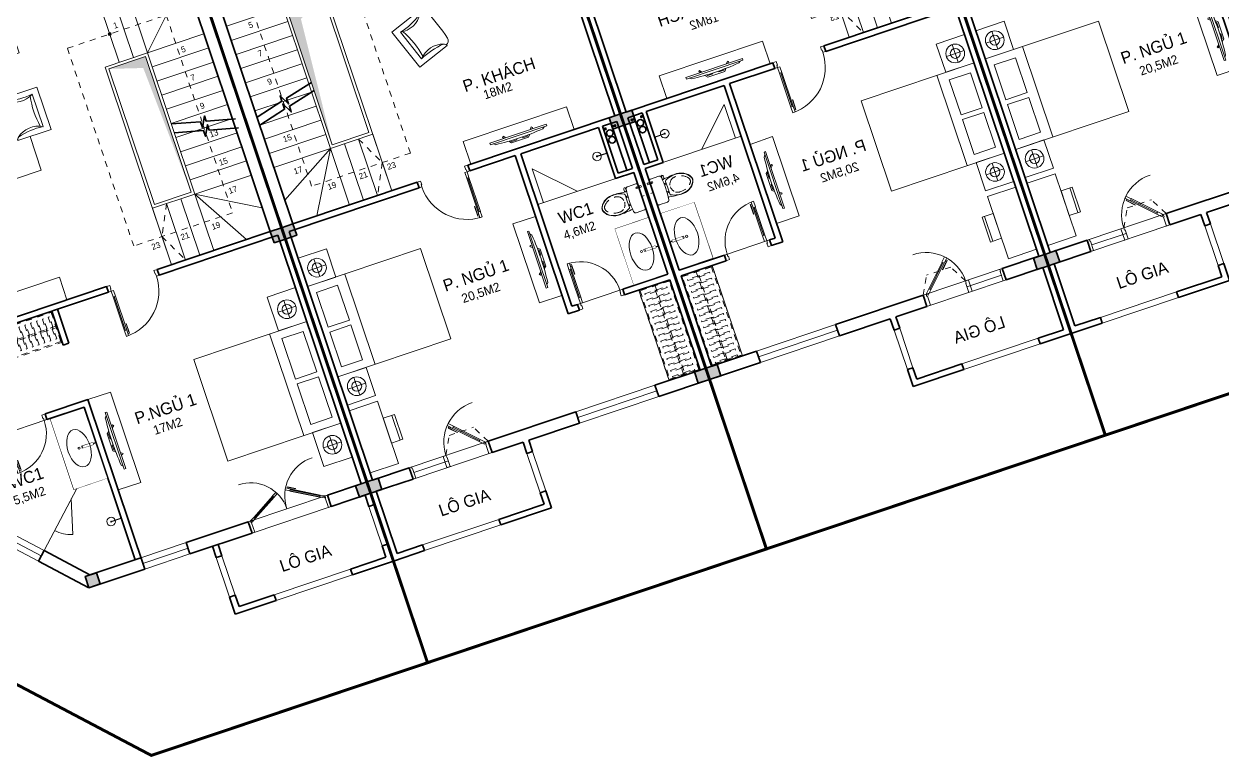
# Model space of a CAD drawing. Header units: metres. Extents: x 568336 to 569219, y 2065964 to 2066430.
# Drawn here: x 568539.63 to 568559.74, y 2066015.33 to 2066027.63 of the extents above; entities that cross this region are included whole.
import ezdxf

# ---------------------------------------------------------------- set-up
doc = ezdxf.new("R2010")
doc.units = ezdxf.units.M
for name, pattern in [('$AUDIT_BAD_LTYPE2', [0]), ('CENTER', [2, 1.25, -0.25, 0.25, -0.25]), ('HIDDEN', [0.375, 0.25, -0.125]), ('HIDDEN2', [0.1875, 0.125, -0.0625]), ('X-5M-G-MB PHONGNGU$0$HIDDEN2', [0.1875, 0.125, -0.0625]), ('xref-thap C (mb tang 32-2)$0$HIDDEN', [0.375, 0.25, -0.125])]:
    doc.linetypes.add(name, pattern=pattern)
doc.layers.get('0').update_dxf_attribs({"linetype": 'CONTINUOUS'})
doc.layers.get('DEFPOINTS').update_dxf_attribs({"linetype": 'CONTINUOUS'})
for name, color, linetype, lineweight in [('-CENTER', 143, 'CENTER', 13), ('-CONCRETE', 1, 'CONTINUOUS', 35), ('-DOOR', 137, 'CONTINUOUS', 9), ('-FURNITURE', 46, 'CONTINUOUS', 9), ('-HATCH', 8, 'CONTINUOUS', 5), ('-KH', 143, 'CONTINUOUS', 13), ('-LINE1', 7, 'CONTINUOUS', 18), ('-LINE2', 252, 'CONTINUOUS', 9), ('-STEEL1', 1, 'CONTINUOUS', 35), ('-TEXT', 7, 'CONTINUOUS', 15), ('-WALL', 4, 'CONTINUOUS', 35), ('TEXT25', 2, 'CONTINUOUS', 13)]:
    doc.layers.add(name, color=color, linetype=linetype, lineweight=lineweight)
for name, color, linetype in [('-RANH GIOI LO DAT', 12, 'CONTINUOUS'), ('APOLIC', 7, 'CONTINUOUS'), ('ChiaLo', 128, 'CENTER')]:
    doc.layers.add(name, color=color, linetype=linetype)
doc.styles.add('SVN_AVO_thuong', font='')
doc.styles.add('T1', font='', dxfattribs={"height": 200})
doc.styles.add('vnavanth', font='', dxfattribs={"width": 0.8})
doc.styles.get('SVN_AVO_thuong').set_extended_font_data('SVN-Avo')
doc.styles.get('T1').set_extended_font_data('VNgeometric Light')
doc.styles.get('vnavanth').set_extended_font_data('.VnAvantH')

# ---------------------------------------------------------------- blocks, each defined once
blk = doc.blocks.new('*U145')
at = {"linetype": 'X-5M-G-MB PHONGNGU$0$HIDDEN2'}
for points in [[(0, 600), (0, 0), (1746, 0), (1746, 600)], [(1726, 580), (1726, 20), (20, 20), (20, 580)], [(1726, 287), (1726, 313), (20, 313), (20, 287)], [(114, 319), (109, 319), (109, 280), (114, 280)], [(228, 319), (223, 319), (223, 280), (228, 280)], [(342, 319), (337, 319), (337, 280), (342, 280)], [(456, 319), (451, 319), (451, 280), (456, 280)], [(570, 319), (565, 319), (565, 280), (570, 280)], [(684, 319), (679, 319), (679, 280), (684, 280)], [(798, 319), (793, 319), (793, 280), (798, 280)], [(912, 319), (907, 319), (907, 280), (912, 280)], [(1026, 319), (1021, 319), (1021, 280), (1026, 280)], [(1140, 319), (1135, 319), (1135, 280), (1140, 280)], [(1254, 319), (1249, 319), (1249, 280), (1254, 280)], [(1368, 319), (1363, 319), (1363, 280), (1368, 280)], [(1482, 319), (1477, 319), (1477, 280), (1482, 280)], [(1596, 319), (1591, 319), (1591, 280), (1596, 280)], [(1710, 319), (1705, 319), (1705, 280), (1710, 280)]]:
    blk.add_lwpolyline(points, close=True, dxfattribs=at)
for points in [[(122, 313), (122, 515), (100, 515), (100, 313)], [(236, 313), (236, 515), (214, 515), (214, 313)], [(350, 313), (350, 515), (328, 515), (328, 313)], [(464, 313), (464, 515), (442, 515), (442, 313)], [(578, 313), (578, 515), (556, 515), (556, 313)], [(692, 313), (692, 515), (670, 515), (670, 313)], [(806, 313), (806, 515), (784, 515), (784, 313)], [(920, 313), (920, 515), (898, 515), (898, 313)], [(1034, 313), (1034, 515), (1012, 515), (1012, 313)], [(1148, 313), (1148, 515), (1126, 515), (1126, 313)], [(1262, 313), (1262, 515), (1240, 515), (1240, 313)], [(1376, 313), (1376, 515), (1354, 515), (1354, 313)], [(1490, 313), (1490, 515), (1468, 515), (1468, 313)], [(1604, 313), (1604, 515), (1582, 515), (1582, 313)], [(1718, 313), (1718, 515), (1696, 515), (1696, 313)], [(100, 287), (100, 92), (122, 92), (122, 287)], [(214, 287), (214, 92), (236, 92), (236, 287)], [(328, 287), (328, 92), (350, 92), (350, 287)], [(442, 287), (442, 92), (464, 92), (464, 287)], [(556, 287), (556, 92), (578, 92), (578, 287)], [(670, 287), (670, 92), (692, 92), (692, 287)], [(784, 287), (784, 92), (806, 92), (806, 287)], [(898, 287), (898, 92), (920, 92), (920, 287)], [(1012, 287), (1012, 92), (1034, 92), (1034, 287)], [(1126, 287), (1126, 92), (1148, 92), (1148, 287)], [(1240, 287), (1240, 92), (1262, 92), (1262, 287)], [(1354, 287), (1354, 92), (1376, 92), (1376, 287)], [(1468, 287), (1468, 92), (1490, 92), (1490, 287)], [(1582, 287), (1582, 92), (1604, 92), (1604, 287)], [(1696, 287), (1696, 92), (1718, 92), (1718, 287)]]:
    blk.add_lwpolyline(points, dxfattribs=at)
blk = doc.blocks.new('Sink_Cicle')
blk.add_lwpolyline([(17, -50), (-17, -50), (-18, -252), (17, -252)], close=True)
blk.add_circle((0, -300), 17.5)
at = {"layer": 'DEFPOINTS'}
blk.add_line((0, -100), (0, 0), dxfattribs=at)
blk.add_wipeout([(17, -50), (-17, -50), (-18, -252), (17, -252)])
at = {"layer": '-FURNITURE', "linetype": 'Continuous'}
blk.add_ellipse((0, -300), major_axis=(-325, 0), ratio=0.584615, dxfattribs=at)
blk.add_line((-18, -237), (17, -237))
blk = doc.blocks.new('*U146')
at = {"ltscale": 300}
blk.add_lwpolyline([(0, 0), (999, 0), (999, -600), (0, -600)], close=True, dxfattribs=at)
blk.add_wipeout([(0, 0), (999, 0), (999, -600), (0, -600)], dxfattribs=at)
blk.add_blockref('Sink_Cicle', (500, 0), dxfattribs=at)
blk = doc.blocks.new('XR.MB.LM123$0$tvi 1')
blk.add_lwpolyline([(29, 0), (29, -1000), (0, -1000), (0, 0)], close=True)
for points in [[(29, -50), (52, -81)], [(-24, -236), (-39, -252)], [(0, -285), (-39, -252)], [(0, -256), (-24, -236)], [(70, -315), (111, -350), (111, -650), (70, -685)], [(89, -446), (89, -360), (71, -345)], [(89, -554), (89, -640), (71, -655)], [(89, -446), (73, -446)], [(89, -554), (73, -554)], [(0, -715), (-39, -748)], [(-24, -764), (-39, -748)], [(0, -744), (-24, -764)], [(29, -950), (52, -919)]]:
    blk.add_lwpolyline(points)
blk.add_arc((-4025, -500), 4099, 354.1311, 5.8689)
blk = doc.blocks.new('A$C18091ED7')
for p, q in [((0, -42), (0, 0)), ((146, -27), (179, -27)), ((146, -27), (146, -30)), ((146, -30), (166, -30)), ((153, -37), (146, -30)), ((152, 0), (152, -27)), ((152, 0), (179, 0)), ((153, -37), (166, -37)), ((153, -40), (153, -37)), ((153, -40), (178, -40)), ((153, -40), (178, -40)), ((153, -40), (153, -42)), ((185, -30), (166, -30)), ((178, -37), (166, -37)), ((185, -30), (178, -37)), ((178, -37), (178, -40)), ((178, -40), (178, -42)), ((179, 0), (179, -27)), ((179, -27), (185, -27)), ((185, -27), (185, -30)), ((-83, -267), (-83, -300)), ((-83, -278), (-83, -288)), ((-61, -290), (-83, -290)), ((-63, -265), (-81, -265)), ((-61, -267), (-61, -300)), ((61, -267), (61, -300)), ((61, -290), (83, -290)), ((63, -265), (81, -265)), ((83, -267), (83, -300)), ((83, -278), (83, -288)), ((165, -262), (165, -290)), ((168, -260), (228, -260)), ((168, -292), (207, -292)), ((231, -274), (231, -262))]:
    blk.add_line(p, q)
for points in [[(230, -219, -0.137407), (225, -235), (222, -241, -0.236081), (198, -255, -0.051961), (-198, -255, -0.236081), (-222, -241), (-225, -235, -0.137407), (-230, -219), (-230, -72, -0.198912), (-226, -63), (-209, -46, -0.198912), (-200, -42), (0, -42), (200, -42, -0.198912), (209, -46), (226, -63, -0.198912), (230, -72)], [(144, -619, -0.212405), (26, -734, -0.027685), (-1, -739, -0.022279), (-26, -734, -0.212405), (-144, -619, -0.142796), (-167, -428, -0.093005), (-128, -309, -0.256439), (-111, -300), (0, -300), (111, -300, -0.256439), (128, -309, -0.093005), (167, -428, -0.142796)]]:
    blk.add_lwpolyline(points, format="xyb", close=True)
at = {"linetype": 'xref-thap C (mb tang 32-2)$0$HIDDEN', "ltscale": 100}
blk.add_lwpolyline([(61, -669, -0.199031), (0, -699, -0.199031), (-61, -669, -0.218924), (-132, -478, -0.153791), (-112, -404, -0.236701), (0, -348, -0.236701), (112, -404, -0.153791), (132, -478, -0.218924)], format="xyb", close=True, dxfattribs=at)
blk.add_circle((166, -78), 13.9)
for centre, radius, start, end in [((-81, -267), 1.98, 90, 180), ((-63, -267), 1.98, 0, 90), ((63, -267), 1.98, 90, 180), ((81, -267), 1.98, 0, 90), ((168, -262), 2.47, 90, 180), ((168, -290), 2.47, 180, 270), ((207, -277), 15.5, 270, 306.4659), ((168, -225), 80.1, 306.4659, 320.3123), ((228, -274), 2.47, 320.3123, 0)]:
    blk.add_arc(centre, radius, start, end)
for points in [[(-156, -259), (-157, -267), (-164, -328), (-169, -385), (-184, -528), (-136, -679), (-50, -735), (-20, -741), (0, -744)], [(156, -259), (157, -267), (164, -328), (169, -385), (184, -528), (136, -679), (50, -735), (20, -741), (0, -744)]]:
    blk.add_open_spline(points, degree=3, knots=[130.613938, 130.613938, 130.613938, 130.613938, 152.852109, 311.129351, 417.703951, 561.383393, 697.692632, 710.812262, 710.812262, 710.812262, 710.812262])
blk = doc.blocks.new('shower')
for points in [[(180919, -32316), (180912, -32316), (180912, -32147), (180919, -32147)], [(180929, -32327), (180902, -32327), (180902, -32316), (180929, -32316)]]:
    blk.add_lwpolyline(points, close=True)
for radius, start, end in [(72, 272.7907, 267.2093), (8.35, 294.8355, 245.1645)]:
    blk.add_arc((180916, -32147), radius, start, end)
blk = doc.blocks.new('X-5M-G-MB PHONGNGU$0$A$C25DB0C3F')
at = {"elevation": 0}
for points in [[(0, 438), (197, 438), (197, 0), (0, 0)], [(197, 438), (197, 0), (0, 0), (0, 438)]]:
    blk.add_lwpolyline(points, close=True, dxfattribs=at)
at = {"elevation": 0, "flags": 128}
blk.add_lwpolyline([(44, 438), (44, 0)], dxfattribs=at)
blk = doc.blocks.new('G1600')
for p, q in [((137477, -212827), (139077, -212827)), ((137228, -213392), (137228, -213077)), ((139326, -213392), (139326, -213077)), ((137385, -213234), (137070, -213234)), ((139169, -213234), (139484, -213234))]:
    blk.add_line(p, q)
blk.add_lwpolyline([(137477, -213484), (137477, -211484), (139077, -211484), (139077, -213484), (137477, -213484)])
for points in [[(136977, -213484), (136977, -212984), (137477, -212984), (137477, -213484)], [(137617, -213375), (137617, -212999), (138235, -212999), (138235, -213375)], [(138937, -213375), (138937, -212999), (138320, -212999), (138320, -213375)], [(139577, -213484), (139577, -212984), (139077, -212984), (139077, -213484)]]:
    blk.add_lwpolyline(points, close=True)
for centre, radius in [((137228, -213234), 157), ((139326, -213234), 157), ((137228, -213234), 82.4), ((139326, -213234), 82.4)]:
    blk.add_circle(centre, radius)
blk = doc.blocks.new('ghe11asdsdsdsd')
at = {"layer": '-FURNITURE', "ltscale": 5}
for p, q in [((-454, 642), (-454, -60)), ((447, 643), (445, -59)), ((339, 75), (-348, 74)), ((445, -59), (-454, -60))]:
    blk.add_line(p, q, dxfattribs=at)
for centre, radius, start, end in [((-330, 640), 103, 97.7909, 180.472), ((14, -3057), 3816, 85.1505, 95.3732), ((322, 644), 103, 359.5522, 82.2333), ((-557, 172), 481, 73.628, 77.6744), ((-435, 586), 50, 17.2905, 73.628), ((-753, 311), 469, 329.603, 39.8271), ((-1717, 235), 1379, 353.2677, 15.3477), ((745, 311), 469, 140.0382, 210.2652), ((1709, 233), 1379, 164.5193, 186.6002), ((428, 586), 50, 106.2084, 162.5459), ((548, 172), 481, 102.162, 106.2084), ((-1, -1576), 1730, 79.6029, 100.5814)]:
    blk.add_arc(centre, radius, start, end, dxfattribs=at)
blk = doc.blocks.new('*U150')
at = {"linetype": '$AUDIT_BAD_LTYPE2'}
for p, q in [((70, 100), (70, 600)), ((90, 600), (90, 100))]:
    blk.add_line(p, q, dxfattribs=at)
for points in [[(50, 600), (90, 600), (90, 700), (50, 700), (50, 600)], [(50, 603), (50, 100)], [(50, 100), (90, 100), (90, 0), (50, 0), (50, 100)]]:
    blk.add_lwpolyline(points)
for points in [[(118, 495), (118, 664), (90, 664), (90, 636), (113, 636), (113, 495)], [(0, 0), (50, 0), (50, -40), (60, -40), (60, -100), (0, -100)], [(800, 0), (750, 0), (750, -40), (740, -40), (740, -100), (800, -100)]]:
    blk.add_lwpolyline(points, close=True)
at = {"linetype": '$AUDIT_BAD_LTYPE2', "ltscale": 0.3}
blk.add_arc((50, 0), 700, 0, 90, dxfattribs=at)
blk = doc.blocks.new('*U152')
at = {"linetype": '$AUDIT_BAD_LTYPE2'}
for p, q in [((70, 100), (70, 700)), ((90, 700), (90, 100))]:
    blk.add_line(p, q, dxfattribs=at)
for points in [[(50, 700), (90, 700), (90, 800), (50, 800), (50, 700)], [(50, 703), (50, 100)], [(50, 100), (90, 100), (90, 0), (50, 0), (50, 100)]]:
    blk.add_lwpolyline(points)
for points in [[(118, 595), (118, 764), (90, 764), (90, 736), (113, 736), (113, 595)], [(0, 0), (50, 0), (50, -40), (60, -40), (60, -100), (0, -100)], [(900, 0), (850, 0), (850, -40), (840, -40), (840, -100), (900, -100)]]:
    blk.add_lwpolyline(points, close=True)
at = {"linetype": '$AUDIT_BAD_LTYPE2', "ltscale": 0.3}
blk.add_arc((50, 0), 800, 0, 90, dxfattribs=at)
blk = doc.blocks.new('*U151')
at = {"linetype": '$AUDIT_BAD_LTYPE2'}
for p, q in [((135, 57), (488, 410)), ((503, 396), (149, 42))]:
    blk.add_line(p, q, dxfattribs=at)
for points in [[(476, 426), (121, 71)], [(474, 424), (503, 396), (573, 467), (545, 495), (474, 424)], [(121, 71), (149, 42), (78, -28), (50, 0), (121, 71)]]:
    blk.add_lwpolyline(points)
for points in [[(448, 301), (568, 421), (548, 441), (528, 421), (544, 405), (444, 305)], [(0, 0), (50, 0), (50, -40), (60, -40), (60, -199), (0, -199)], [(800, 0), (750, 0), (750, -40), (740, -40), (740, -199), (800, -199)]]:
    blk.add_lwpolyline(points, close=True)
at = {"linetype": '$AUDIT_BAD_LTYPE2', "ltscale": 0.3}
blk.add_arc((50, 0), 700, 0, 90, dxfattribs=at)
blk = doc.blocks.new('A$C5C575821')
at = {"layer": '-CONCRETE'}
h = blk.add_hatch(color=256, dxfattribs=at)
h.dxf.hatch_style = 1
h.paths.add_polyline_path([(0, 200), (0, 0), (200, 0), (200, 200)])
blk.add_lwpolyline([(0, 0), (200, 0), (200, 200), (0, 200)], close=True, dxfattribs=at)
blk = doc.blocks.new('TRUC M4')
at = {"layer": '-WALL'}
for p in [(-200, 14600), (5600, 14600), (-200, 9000), (5600, 9000), (-200, 4300), (5600, 4300), (-200, -200), (5600, -200)]:
    blk.add_blockref('A$C5C575821', p, dxfattribs=at)
blk = doc.blocks.new('M4- T2')
at = {"layer": '-HATCH', "true_color": 0x8c8896}
h = blk.add_hatch(color=252, dxfattribs=at)
h.dxf.hatch_style = 1
h.paths.add_polyline_path([(718672, 39690), (718023, 39690), (718023, 37290), (718195, 39459)])
at = {"layer": '-CONCRETE'}
blk.add_line((722573, 36241), (722573, 35311), dxfattribs=at)
for centre, radius in [((722453, 36085, 0), 13), ((722503, 35994, 0), 55), ((722582, 36085, 0), 13), ((722623, 36085, 0), 13), ((722503, 35873, 0), 55)]:
    blk.add_circle(centre, radius, dxfattribs=at)
at = {"layer": '-DOOR'}
for p, q in [((721073, 33441), (721873, 33441)), ((718183, 31641), (717572, 31641)), ((720473, 31741), (721873, 31741)), ((720473, 31741), (720473, 31541)), ((720473, 31641), (721873, 31641)), ((720473, 31541), (721873, 31541))]:
    blk.add_line(p, q, dxfattribs=at)
for points in [[(717523, 31741), (718923, 31741), (718923, 31541), (717523, 31541)], [(720473, 31741), (721873, 31741), (721873, 31541), (720473, 31541)]]:
    blk.add_lwpolyline(points, dxfattribs=at)
blk.add_lwpolyline([(717523, 31741), (717564, 31741), (717564, 31708), (717572, 31708), (717572, 31541), (717523, 31541)], close=True, dxfattribs=at)
at = {"layer": '-FURNITURE'}
blk.add_line((720973, 35241), (722673, 35241), dxfattribs=at)
for points in [[(720123, 36641), (721951, 36641), (721951, 36241), (720123, 36241)], [(720473, 33667), (720473, 35069), (720873, 35065), (720873, 33667)], [(716873, 32967), (717373, 32967), (717373, 31867), (716873, 31867)]]:
    blk.add_lwpolyline(points, close=True, dxfattribs=at)
blk.add_lwpolyline([(721073, 35241), (721073, 35841), (721673, 35241)], dxfattribs=at)
at = {"layer": '-KH', "linetype": 'HIDDEN2', "ltscale": 5}
blk.add_lwpolyline([(717473, 40240), (719222, 40240), (719222, 36740), (717473, 36740)], close=True, dxfattribs=at)
blk.add_lwpolyline([(718473, 37240), (718722, 36740), (718473, 36240)], dxfattribs=at)
at = {"layer": '-LINE1', "lineweight": 18}
for p, q in [((717973, 39740), (716973, 39740)), ((717973, 39490), (716973, 39490)), ((717973, 39240), (716973, 39240)), ((717973, 38990), (716973, 38990)), ((717973, 38740), (716973, 38740)), ((717973, 38490), (716973, 38490)), ((717973, 38240), (716973, 38240)), ((717973, 37990), (716973, 37990)), ((717973, 37740), (716973, 37740)), ((717973, 37490), (716973, 37490)), ((717973, 37240), (716973, 37240))]:
    blk.add_line(p, q, dxfattribs=at)
at = {"layer": '-LINE1'}
for p, q in [((717973, 37240), (717973, 39740)), ((718023, 37290), (718023, 39690)), ((718672, 37290), (718672, 39690)), ((718722, 37290), (718722, 39740)), ((717973, 37240), (716973, 36663)), ((717973, 37240), (717395, 36240)), ((717973, 37240), (718722, 37240)), ((717973, 36240), (717973, 37240)), ((718023, 37290), (718672, 37290)), ((718223, 37240), (718223, 36240)), ((718223, 36240), (718223, 37240)), ((718473, 37240), (718473, 36240)), ((718473, 36240), (718473, 37240)), ((718722, 36240), (718722, 37290)), ((718722, 37240), (718722, 36240)), ((718673, 30341), (717323, 30341))]:
    blk.add_line(p, q, dxfattribs=at)
for points in [[(719473, 31341), (719473, 30641)], [(719573, 31341), (719573, 30641)], [(718673, 30441), (717323, 30441)]]:
    blk.add_lwpolyline(points, dxfattribs=at)
at = {"layer": '-LINE2', "linetype": 'HIDDEN2', "ltscale": 10}
for p, q in [((718173, 31741), (718333, 32041)), ((718333, 32041), (718762, 32041)), ((718923, 31741), (718762, 32041))]:
    blk.add_line(p, q, dxfattribs=at)
at = {"layer": '-RANH GIOI LO DAT', "linetype": 'HIDDEN', "ltscale": 10, "const_width": 50}
blk.add_lwpolyline([(716773, 48541), (722773, 48541), (722773, 28541), (716773, 28541)], close=True, dxfattribs=at)
at = {"layer": '-WALL'}
for p, q in [((722773, 46541), (722773, 32541)), ((722673, 46341), (722673, 36241)), ((716773, 40741), (716773, 31541)), ((716973, 36241), (716973, 40741)), ((719173, 36241), (716973, 36241)), ((719173, 36141), (719173, 36241)), ((722673, 36241), (720073, 36241)), ((720073, 36241), (720073, 36141)), ((716873, 31741), (716873, 36141)), ((716873, 36141), (719173, 36141)), ((720073, 36141), (720873, 36141)), ((720873, 36141), (720873, 33341)), ((720973, 36141), (722352, 36141)), ((720973, 33441), (720973, 36141)), ((722352, 35241), (722352, 36141)), ((722422, 36141), (722673, 36141)), ((722422, 35311), (722422, 36141)), ((722673, 36141), (722673, 35311)), ((722352, 35241), (722673, 35241)), ((722422, 35311), (722673, 35311)), ((721073, 33441), (720973, 33441)), ((721073, 33341), (721073, 33441)), ((721873, 33441), (721873, 33341)), ((720873, 33341), (721073, 33341)), ((717523, 31741), (716873, 31741)), ((717523, 31541), (717523, 31741)), ((718923, 31741), (720473, 31741)), ((718923, 31541), (718923, 31741)), ((720473, 31741), (720473, 31541)), ((722673, 31741), (721873, 31741)), ((721873, 31741), (721873, 31541)), ((716773, 30341), (716773, 31541)), ((716873, 31541), (717523, 31541)), ((716873, 30441), (716873, 31541)), ((719473, 31541), (718923, 31541)), ((719473, 31341), (719473, 31541)), ((720473, 31541), (719573, 31541)), ((719573, 31341), (719573, 31541)), ((721873, 31541), (722773, 31541)), ((719473, 31341), (719573, 31341)), ((719473, 30441), (719473, 30641)), ((719473, 30641), (719573, 30641)), ((719573, 30341), (719573, 30641)), ((717323, 30441), (716873, 30441)), ((717323, 30341), (717323, 30441)), ((718673, 30341), (718673, 30441)), ((718673, 30441), (719473, 30441)), ((717323, 30341), (716773, 30341)), ((718673, 30341), (719573, 30341))]:
    blk.add_line(p, q, dxfattribs=at)
for points in [[(718023, 38395), (717546, 38276), (717546, 38174), (717453, 38346), (717453, 38252), (716973, 38132)], [(718023, 38253), (717546, 38134), (717546, 38032), (717453, 38204), (717453, 38110), (716973, 37990)]]:
    blk.add_lwpolyline(points, dxfattribs=at)
at = {"layer": '-DOOR', "rotation": 180}
blk.add_blockref('*U152', (720073, 36141), dxfattribs=at)
at = {"layer": '-DOOR'}
blk.add_blockref('*U150', (721073, 33441), dxfattribs=at)
at = {"layer": '-DOOR', "xscale": -1}
blk.add_blockref('*U151', (718923, 31741), dxfattribs=at)
at = {"layer": '-FURNITURE', "xscale": -0.8339792703841296, "yscale": 0.8339792703841296, "zscale": 0.8339792703841296, "rotation": 289.9411009505635}
blk.add_blockref('ghe11asdsdsdsd', (719746, 38430, 0), dxfattribs=at)
at = {"layer": '-FURNITURE', "extrusion": (0, 0, -1), "xscale": -1, "rotation": 90.00368972240832}
blk.add_blockref('XR.MB.LM123$0$tvi 1', (-721537, 36473), dxfattribs=at)
at = {"layer": '-FURNITURE'}
for name, p, rotation in [('G1600', (930357, 172644), 270), ('shower', (690026, -145225), 90.00000000000001), ('X-5M-G-MB PHONGNGU$0$A$C25DB0C3F', (717570, 32666), 180.0007140750975)]:
    blk.add_blockref(name, p, dxfattribs=dict(at, rotation=rotation))
at = {"layer": '-FURNITURE', "xscale": -1, "rotation": 270}
blk.add_blockref('A$C18091ED7', (722715, 34816), dxfattribs=at)
at = {"layer": '-FURNITURE', "extrusion": (0, 0, -1), "rotation": 179.9963102775916}
blk.add_blockref('XR.MB.LM123$0$tvi 1', (-720663, 33867), dxfattribs=at)
at = {"layer": '-FURNITURE', "extrusion": (0, 0, -1), "xscale": 0.916666666665974, "yscale": 0.916666666665974, "zscale": -0.916666666665974, "rotation": 270}
blk.add_blockref('*U145', (-722673, 33341), dxfattribs=at)
at = {"layer": '-TEXT', "style": 'T1'}
for s, p in [('5', (717326, 39581)), ('7', (717326, 39081)), ('9', (717326, 38581)), ('15', (717268, 37586)), ('17', (717268, 37017)), ('19', (717723, 36590)), ('21', (718279, 36590)), ('23 ', (718778, 36590))]:
    blk.add_text(s, height=100, rotation=360, dxfattribs=at).set_placement(p)
at = {"layer": 'TEXT25'}
for s, height, rotation, style, p in [('P. KHÁCH', 200, 360, 'SVN_AVO_thuong', (720418, 37415)), ('18M2', 150, 0, 'T1', (720696, 37195)), ('WC1', 200, 360, 'SVN_AVO_thuong', (721234, 34803)), ('P. NGỦ 1', 200, 360, 'SVN_AVO_thuong', (719039, 34347)), ('4,6M2', 150, 360, 'T1', (721221, 34533)), ('20,5M2', 150, 360, 'T1', (719263, 34070)), ('LÔ GIA', 200, 360, 'SVN_AVO_thuong', (717770, 30792))]:
    blk.add_text(s, height=height, rotation=rotation, dxfattribs=dict(at, style=style)).set_placement(p)
at = {"layer": '-FURNITURE', "extrusion": (0, 0, -1), "xscale": -1, "zscale": -1, "rotation": 90}
blk.add_blockref('*U146', (-722673, 34441), dxfattribs=at)
at = {"layer": '-FURNITURE'}
blk.add_line((722123, 33341), (722123, 31741), dxfattribs=at)
at = {"layer": '-WALL'}
for p, q in [((722773, 31541), (722773, 46541)), ((722673, 35241), (722673, 33441)), ((722673, 33441), (721873, 33441)), ((721873, 33341), (722673, 33341)), ((722673, 33341), (722673, 31741))]:
    blk.add_line(p, q, dxfattribs=at)
at = {"layer": '-STEEL1'}
blk.add_blockref('TRUC M4', (716973, 31741), dxfattribs=at)
blk = doc.blocks.new('A$C8a974c9c')
for p, q in [((1750, 2957), (1750, 2643)), ((1593, 2800), (1908, 2800)), ((1343, 2500), (1343, 700)), ((1750, 243), (1750, 557)), ((1593, 400), (1908, 400))]:
    blk.add_line(p, q)
for points in [[(2000, 3100), (1500, 3100), (1500, 2500), (2000, 2500)], [(1891, 2360), (1514, 2360), (1514, 1643), (1891, 1643)], [(1891, 840), (1514, 840), (1514, 1558), (1891, 1558)], [(2000, 100), (1500, 100), (1500, 700), (2000, 700)]]:
    blk.add_lwpolyline(points, close=True)
blk.add_lwpolyline([(2000, 2500), (0, 2500), (0, 700), (2000, 700), (2000, 2500)])
for centre, radius in [((1750, 2800), 157), ((1750, 2800), 82.4), ((1750, 400), 157), ((1750, 400), 82.4)]:
    blk.add_circle(centre, radius)
blk = doc.blocks.new('GHE600')
at = {"layer": '-FURNITURE'}
for p, q in [((269950, 8710), (270650, 8710)), ((269950, 8043), (270650, 8043))]:
    blk.add_line(p, q, dxfattribs=at)
for points in [[(270146, 9595), (270146, 10095), (270646, 10095), (270646, 9595)], [(269850, 9526), (270650, 9526), (270650, 7226), (269850, 7226)], [(269950, 9376), (270650, 9376), (270650, 7376), (269950, 7376)], [(270146, 7158), (270146, 6658), (270646, 6658), (270646, 7158)]]:
    blk.add_lwpolyline(points, close=True, dxfattribs=at)
at = {"layer": '-FURNITURE', "elevation": 0}
for points in [[(271287, 9830), (270646, 9832)], [(272038, 6909), (272634, 6908), (272634, 9823), (272038, 9826)], [(270262, 9595), (270262, 9526)], [(270262, 7226), (270262, 7158)], [(270646, 6917), (271287, 6913)]]:
    blk.add_lwpolyline(points, dxfattribs=at)
at = {"layer": '-FURNITURE'}
for centre, radius in [((270396, 9845), 200), ((270396, 9845), 150), ((270396, 6908), 200), ((270396, 6908), 150)]:
    blk.add_circle(centre, radius, dxfattribs=at)
at = {"layer": '-FURNITURE', "extrusion": (0, 0, -1)}
blk.add_ellipse((271662, 8365), major_axis=(0, 750), ratio=0.589994, dxfattribs=at)
at = {"layer": '-FURNITURE', "zscale": 0.83397927038413}
for p, xscale, yscale, rotation in [((271659, 10145, 0), 0.83397927038413, 0.83397927038413, 179.9447021404027), ((271659, 6608, 0), -0.8339792703841301, 0.8339792703841301, 0.05529785959737722)]:
    blk.add_blockref('ghe11asdsdsdsd', p, dxfattribs=dict(at, xscale=xscale, yscale=yscale, rotation=rotation))
blk = doc.blocks.new('*U178')
at = {"linetype": 'X-5M-G-MB PHONGNGU$0$HIDDEN2'}
for points in [[(0, 600), (0, 0), (2705, 0), (2705, 600)], [(2685, 580), (2685, 20), (20, 20), (20, 580)], [(2685, 287), (2685, 313), (20, 313), (20, 287)], [(114, 319), (109, 319), (109, 280), (114, 280)], [(228, 319), (223, 319), (223, 280), (228, 280)], [(342, 319), (337, 319), (337, 280), (342, 280)], [(456, 319), (451, 319), (451, 280), (456, 280)], [(570, 319), (565, 319), (565, 280), (570, 280)], [(684, 319), (679, 319), (679, 280), (684, 280)], [(798, 319), (793, 319), (793, 280), (798, 280)], [(912, 319), (907, 319), (907, 280), (912, 280)], [(1026, 319), (1021, 319), (1021, 280), (1026, 280)], [(1140, 319), (1135, 319), (1135, 280), (1140, 280)], [(1254, 319), (1249, 319), (1249, 280), (1254, 280)], [(1368, 319), (1363, 319), (1363, 280), (1368, 280)], [(1482, 319), (1477, 319), (1477, 280), (1482, 280)], [(1596, 319), (1591, 319), (1591, 280), (1596, 280)], [(1710, 319), (1705, 319), (1705, 280), (1710, 280)], [(1824, 319), (1819, 319), (1819, 280), (1824, 280)], [(1938, 319), (1933, 319), (1933, 280), (1938, 280)], [(2052, 319), (2047, 319), (2047, 280), (2052, 280)], [(2166, 319), (2161, 319), (2161, 280), (2166, 280)], [(2280, 319), (2275, 319), (2275, 280), (2280, 280)], [(2394, 319), (2389, 319), (2389, 280), (2394, 280)], [(2508, 319), (2503, 319), (2503, 280), (2508, 280)], [(2622, 319), (2617, 319), (2617, 280), (2622, 280)]]:
    blk.add_lwpolyline(points, close=True, dxfattribs=at)
for points in [[(122, 313), (122, 515), (100, 515), (100, 313)], [(236, 313), (236, 515), (214, 515), (214, 313)], [(350, 313), (350, 515), (328, 515), (328, 313)], [(464, 313), (464, 515), (442, 515), (442, 313)], [(578, 313), (578, 515), (556, 515), (556, 313)], [(692, 313), (692, 515), (670, 515), (670, 313)], [(806, 313), (806, 515), (784, 515), (784, 313)], [(920, 313), (920, 515), (898, 515), (898, 313)], [(1034, 313), (1034, 515), (1012, 515), (1012, 313)], [(1148, 313), (1148, 515), (1126, 515), (1126, 313)], [(1262, 313), (1262, 515), (1240, 515), (1240, 313)], [(1376, 313), (1376, 515), (1354, 515), (1354, 313)], [(1490, 313), (1490, 515), (1468, 515), (1468, 313)], [(1604, 313), (1604, 515), (1582, 515), (1582, 313)], [(1718, 313), (1718, 515), (1696, 515), (1696, 313)], [(1832, 313), (1832, 515), (1810, 515), (1810, 313)], [(1946, 313), (1946, 515), (1924, 515), (1924, 313)], [(2060, 313), (2060, 515), (2038, 515), (2038, 313)], [(2174, 313), (2174, 515), (2152, 515), (2152, 313)], [(2288, 313), (2288, 515), (2266, 515), (2266, 313)], [(2402, 313), (2402, 515), (2380, 515), (2380, 313)], [(2516, 313), (2516, 515), (2494, 515), (2494, 313)], [(2630, 313), (2630, 515), (2608, 515), (2608, 313)], [(100, 287), (100, 92), (122, 92), (122, 287)], [(214, 287), (214, 92), (236, 92), (236, 287)], [(328, 287), (328, 92), (350, 92), (350, 287)], [(442, 287), (442, 92), (464, 92), (464, 287)], [(556, 287), (556, 92), (578, 92), (578, 287)], [(670, 287), (670, 92), (692, 92), (692, 287)], [(784, 287), (784, 92), (806, 92), (806, 287)], [(898, 287), (898, 92), (920, 92), (920, 287)], [(1012, 287), (1012, 92), (1034, 92), (1034, 287)], [(1126, 287), (1126, 92), (1148, 92), (1148, 287)], [(1240, 287), (1240, 92), (1262, 92), (1262, 287)], [(1354, 287), (1354, 92), (1376, 92), (1376, 287)], [(1468, 287), (1468, 92), (1490, 92), (1490, 287)], [(1582, 287), (1582, 92), (1604, 92), (1604, 287)], [(1696, 287), (1696, 92), (1718, 92), (1718, 287)], [(1810, 287), (1810, 92), (1832, 92), (1832, 287)], [(1924, 287), (1924, 92), (1946, 92), (1946, 287)], [(2038, 287), (2038, 92), (2060, 92), (2060, 287)], [(2152, 287), (2152, 92), (2174, 92), (2174, 287)], [(2266, 287), (2266, 92), (2288, 92), (2288, 287)], [(2380, 287), (2380, 92), (2402, 92), (2402, 287)], [(2494, 287), (2494, 92), (2516, 92), (2516, 287)], [(2608, 287), (2608, 92), (2630, 92), (2630, 287)]]:
    blk.add_lwpolyline(points, dxfattribs=at)
blk = doc.blocks.new('*U176')
at = {"ltscale": 300}
blk.add_lwpolyline([(0, 0), (1254, 0), (1254, -600), (0, -600)], close=True, dxfattribs=at)
blk.add_wipeout([(0, 0), (1254, 0), (1254, -600), (0, -600)], dxfattribs=at)
blk.add_blockref('Sink_Cicle', (627, 0), dxfattribs=at)
blk = doc.blocks.new('A$Cbeb9f07c')
for points in [[(242, 68), (242, 75), (72, 76), (72, 68)], [(252, 58), (252, 86), (242, 86), (242, 58)]]:
    blk.add_lwpolyline(points, close=True)
for radius, start, end in [(72, 2.78, 357.1987), (8.35, 24.8249, 335.1538)]:
    blk.add_arc((72, 72), radius, start, end)
blk = doc.blocks.new('*U173')
at = {"ltscale": 0.3}
for points in [[(883, 0, 0.414214), (50, 833, 0.414214)], [(883, 0, -0.414214), (1672, 789, -0.414214)]]:
    blk.add_lwpolyline(points, format="xyb", dxfattribs=at)
for points in [[(687, 368), (137, 50)], [(685, 367), (705, 332), (792, 382), (772, 417), (685, 367)], [(1075, 344), (1055, 310), (969, 360), (989, 394), (1075, 344)], [(1073, 346), (1585, 50)], [(137, 50), (157, 15), (70, -35), (50, 0), (137, 50)], [(1585, 50), (1565, 15), (1652, -35), (1672, 0), (1585, 50)]]:
    blk.add_lwpolyline(points)
for points in [[(579, 338), (726, 423), (740, 399), (716, 384), (705, 404), (582, 333)], [(0, 0), (50, 0), (50, -40), (60, -40), (60, -246), (0, -246)], [(1722, 0), (1672, 0), (1672, -40), (1662, -40), (1662, -246), (1722, -246)]]:
    blk.add_lwpolyline(points, close=True)
at = {"layer": 'APOLIC', "linetype": '$AUDIT_BAD_LTYPE2'}
for p, q in [((147, 33), (695, 349)), ((705, 332), (157, 15)), ((1055, 310), (1565, 15)), ((1575, 33), (1065, 327))]:
    blk.add_line(p, q, dxfattribs=at)
blk = doc.blocks.new('*U18')
at = {"linetype": '$AUDIT_BAD_LTYPE2'}
for p, q in [((70, 100), (70, 600)), ((90, 600), (90, 100))]:
    blk.add_line(p, q, dxfattribs=at)
for points in [[(50, 600), (90, 600), (90, 700), (50, 700), (50, 600)], [(50, 603), (50, 100)], [(50, 100), (90, 100), (90, 0), (50, 0), (50, 100)]]:
    blk.add_lwpolyline(points)
for points in [[(118, 495), (118, 664), (90, 664), (90, 636), (113, 636), (113, 495)], [(0, 0), (50, 0), (50, -40), (60, -40), (60, -100), (0, -100)], [(800, 0), (750, 0), (750, -40), (740, -40), (740, -100), (800, -100)]]:
    blk.add_lwpolyline(points, close=True)
at = {"linetype": '$AUDIT_BAD_LTYPE2', "ltscale": 0.3}
blk.add_arc((50, 0), 700, 0, 90, dxfattribs=at)
blk = doc.blocks.new('TRUC M6')
at = {"layer": '-WALL'}
for p in [(-200, 12490), (4900, 12490), (6600, 12490), (-200, 6890), (-200, 2190), (6600, 2190), (-200, -200), (1813, -2310), (6600, -2310)]:
    blk.add_blockref('A$C5C575821', p, dxfattribs=at)
blk = doc.blocks.new('M6-T2')
at = {"layer": '-HATCH', "true_color": 0x8c8896}
h = blk.add_hatch(color=252, dxfattribs=at)
h.dxf.hatch_style = 1
edge = h.paths.add_edge_path()
edge.add_arc((203186, -93402), 24.6, 0, 360)
h = blk.add_hatch(color=252, dxfattribs=at)
h.dxf.hatch_style = 1
h.paths.add_polyline_path([(202986, -93952), (203636, -93952), (203636, -96352), (203538, -94121)])
at = {"layer": '-DOOR'}
for p, q in [((202786, -101901), (204186, -101901)), ((202786, -102101), (204186, -102101))]:
    blk.add_line(p, q, dxfattribs=at)
for points in [[(198692, -100546), (199382, -101270), (199237, -101408), (198547, -100684)], [(201686, -101901), (200886, -101901), (200886, -102101), (201686, -102101)]]:
    blk.add_lwpolyline(points, close=True, dxfattribs=at)
for points in [[(198619, -100615), (199310, -101339)], [(200886, -102001), (201686, -102001)]]:
    blk.add_lwpolyline(points, dxfattribs=at)
at = {"layer": '-FURNITURE', "elevation": 0}
blk.add_lwpolyline([(198171, -97000), (201087, -97002), (201087, -97401), (198171, -97401)], close=True, dxfattribs=at)
at = {"layer": '-FURNITURE'}
blk.add_lwpolyline([(201286, -100701), (201286, -99101), (200886, -99101), (200886, -100701)], close=True, dxfattribs=at)
blk.add_lwpolyline([(200092, -100592), (199924, -101168)], dxfattribs=at)
blk.add_arc((200092, -100592), 600, 223.6481, 253.7065, dxfattribs=at)
at = {"layer": '-KH', "linetype": 'HIDDEN2', "ltscale": 5}
for points in [[(204186, -95328), (204186, -96902), (202436, -96902), (202436, -93402), (204186, -93402), (204186, -95277)], [(203186, -96402), (202936, -96902), (203186, -97401)]]:
    blk.add_lwpolyline(points, dxfattribs=at)
at = {"layer": '-KH'}
blk.add_circle((203186, -93402), 24.6, dxfattribs=at)
at = {"layer": '-LINE1'}
for p, q in [((203186, -93902), (203186, -92902)), ((203186, -92902), (203186, -93902)), ((203436, -93902), (203436, -92902)), ((203436, -92902), (203436, -93902)), ((203686, -92902), (203686, -93902)), ((203686, -93902), (202936, -93902)), ((202936, -96352), (202936, -93902)), ((203686, -96402), (203686, -93902)), ((203636, -93952), (202986, -93952)), ((202986, -96352), (202986, -93952)), ((203636, -96352), (203636, -93952)), ((202936, -97402), (202936, -96352)), ((203686, -96402), (202936, -96402)), ((202936, -96402), (202936, -97402)), ((203636, -96352), (202986, -96352)), ((203186, -96402), (203186, -97402)), ((203186, -97402), (203186, -96402)), ((203436, -96402), (203436, -97402)), ((203436, -97402), (203436, -96402)), ((203686, -97402), (203686, -96402)), ((203686, -96402), (204263, -97402)), ((203686, -96402), (204686, -96979)), ((204686, -97402), (202936, -97402)), ((204161, -103301), (202811, -103301))]:
    blk.add_line(p, q, dxfattribs=at)
at = {"layer": '-LINE1', "lineweight": 18}
for p, q in [((203686, -93902), (204686, -92901)), ((203686, -93902), (204686, -93902)), ((203686, -94152), (204686, -94152)), ((203686, -94402), (204686, -94402)), ((203686, -94652), (204686, -94652)), ((203686, -94902), (204686, -94902)), ((203686, -95152), (204686, -95152)), ((203686, -95402), (204686, -95402)), ((203686, -95652), (204686, -95652)), ((203686, -95902), (204686, -95902)), ((203686, -96152), (204686, -96152)), ((203686, -96402), (204686, -96402))]:
    blk.add_line(p, q, dxfattribs=at)
at = {"layer": '-LINE1'}
blk.add_lwpolyline([(202086, -102301), (202186, -102301), (202186, -103001), (202086, -103001)], close=True, dxfattribs=at)
for points in [[(204786, -102301), (204786, -103001)], [(204886, -102301), (204886, -103001)], [(204161, -103201), (202811, -103201)]]:
    blk.add_lwpolyline(points, dxfattribs=at)
at = {"layer": '-RANH GIOI LO DAT', "linetype": 'HIDDEN', "ltscale": 10, "const_width": 50}
blk.add_lwpolyline([(204886, -85101), (193941, -85101), (193327, -98109), (199996, -105101), (204886, -105101)], close=True, dxfattribs=at)
at = {"layer": '-WALL'}
for p, q in [((204886, -102101), (204886, -87101)), ((204686, -97402), (204686, -92901)), ((201786, -97401), (198086, -97401)), ((201786, -97501), (198086, -97501)), ((200786, -97501), (200786, -98101)), ((200886, -97501), (200886, -98101)), ((201786, -97401), (201786, -97501)), ((204686, -97401), (202686, -97401)), ((202686, -97401), (202686, -97501)), ((204786, -97501), (202686, -97501)), ((204786, -101901), (204786, -97501)), ((200886, -98101), (200786, -98101)), ((199382, -101270), (199237, -101408)), ((199382, -101270), (199984, -101901)), ((199237, -101408), (199899, -102101)), ((199984, -101901), (200886, -101901)), ((201686, -101901), (202786, -101901)), ((201686, -102101), (201686, -101901)), ((202786, -102101), (202786, -101901)), ((204186, -101901), (204786, -101901)), ((204186, -102101), (204186, -101901)), ((199899, -102101), (200886, -102101)), ((201686, -102101), (202786, -102101)), ((202086, -102301), (202086, -102101)), ((202186, -102301), (202186, -102101)), ((204186, -102101), (204886, -102101)), ((204786, -102301), (204786, -102101)), ((204886, -102301), (204886, -102101)), ((202186, -102301), (202086, -102301)), ((204786, -102301), (204886, -102301)), ((202086, -103301), (202086, -103001)), ((202186, -103001), (202086, -103001)), ((202186, -103201), (202186, -103001)), ((204786, -103201), (204786, -103001)), ((204786, -103001), (204886, -103001)), ((204886, -103301), (204886, -103001)), ((202811, -103301), (202086, -103301)), ((202811, -103201), (202186, -103201)), ((202811, -103301), (202811, -103201)), ((204161, -103301), (204161, -103201)), ((204161, -103201), (204786, -103201)), ((204161, -103301), (204886, -103301))]:
    blk.add_line(p, q, dxfattribs=at)
for points in [[(203686, -95162), (204162, -95281), (204162, -95383), (204255, -95211), (204255, -95305), (204736, -95425)], [(203686, -95317), (204162, -95436), (204162, -95538), (204255, -95366), (204255, -95460), (204736, -95580)]]:
    blk.add_lwpolyline(points, dxfattribs=at)
at = {"layer": '-DOOR', "rotation": 270}
blk.add_blockref('GHE600', (191547, 177430), dxfattribs=at)
at = {"layer": '-DOOR', "xscale": -1, "rotation": 180}
blk.add_blockref('*U152', (201786, -97501), dxfattribs=at)
at = {"layer": '-DOOR', "xscale": -0.8130081300813009, "yscale": 0.8130081300813009, "zscale": 0.8130081300813009}
blk.add_blockref('*U173', (204186, -101901), dxfattribs=at)
at = {"layer": '-FURNITURE', "extrusion": (0, 0, -1), "xscale": -0.916666666665974, "yscale": 0.916666666665974, "zscale": -0.916666666665974}
blk.add_blockref('*U178', (-198306, -98051), dxfattribs=at)
at = {"layer": '-FURNITURE', "xscale": -1, "rotation": 180}
blk.add_blockref('A$C8a974c9c', (202786, -98326), dxfattribs=at)
at = {"layer": '-FURNITURE', "extrusion": (0, 0, -1), "xscale": -1, "rotation": 180.0036897224084}
blk.add_blockref('XR.MB.LM123$0$tvi 1', (-201120, -100401), dxfattribs=at)
at = {"layer": '-FURNITURE'}
blk.add_blockref('A$Cbeb9f07c', (200534, -101238), dxfattribs=at)
at = {"layer": '-TEXT', "style": 'T1'}
for s, p in [('1', (203288, -93344)), ('5', (204238, -94087)), ('7', (204238, -94587)), ('9', (204238, -95087)), ('13', (204238, -95587)), ('15', (204238, -96087)), ('17', (204238, -96587)), ('23', (202716, -97068)), ('21', (203232, -97068)), ('19', (203777, -97068))]:
    blk.add_text(s, height=100, rotation=360, dxfattribs=at).set_placement(p)
at = {"layer": '-TEXT', "color": 2, "style": 'vnavanth'}
for s, p in [('p.ngñ 1', (201538, -99760)), ('wc1', (199186, -100118))]:
    blk.add_text(s, height=200, dxfattribs=at).set_placement(p)
at = {"layer": 'TEXT25'}
for s, height, rotation, style, p in [('17M2', 150, 360, 'T1', (201765, -100022)), ('5,5M2', 150, 360, 'T1', (199164, -100391)), ('LÔ GIA', 200, 0, 'SVN_AVO_thuong', (203056, -102885))]:
    blk.add_text(s, height=height, rotation=rotation, dxfattribs=dict(at, style=style)).set_placement(p)
at = {"layer": '-FURNITURE', "extrusion": (0, 0, -1), "xscale": -1, "zscale": -1, "rotation": 90}
blk.add_blockref('*U176', (-200786, -99201), dxfattribs=at)
at = {"layer": '-DOOR'}
blk.add_lwpolyline([(200129, -99201), (199329, -99201)], dxfattribs=at)
at = {"layer": '-FURNITURE'}
blk.add_line((200236, -100455), (199382, -101270), dxfattribs=at)
at = {"layer": '-WALL'}
for p, q in [((200886, -99101), (200129, -99101)), ((200886, -99101), (200886, -102101)), ((200786, -99201), (200129, -99201)), ((200786, -99201), (200786, -101901))]:
    blk.add_line(p, q, dxfattribs=at)
blk.add_lwpolyline([(200129, -99201), (200129, -99101)], dxfattribs=at)
at = {"layer": '-DOOR', "xscale": -1, "rotation": 180}
blk.add_blockref('*U18', (199329, -99201), dxfattribs=at)
at = {"layer": '-STEEL1'}
blk.add_blockref('TRUC M6', (198086, -99791), dxfattribs=at)

msp = doc.modelspace()

# ---------------------------------------------------------------- linework, layer by layer
at = {"layer": 'ChiaLo', "ltscale": 5}
for points in [[(568551.415, 2066039.691), (568557.778, 2066020.731)], [(568545.727, 2066037.783), (568552.09, 2066018.822)], [(568540.039, 2066035.874), (568546.402, 2066016.913)]]:
    msp.add_lwpolyline(points, dxfattribs=at)

# ---------------------------------------------------------------- next in the draw order: block references
at = {"layer": '-CENTER', "color": 2, "true_color": 0xf1eb1f, "xscale": 0.001, "yscale": 0.001, "zscale": 0.001, "rotation": 18.55149973248752}
msp.add_blockref('M4- T2', (567875.955, 2065761.809), dxfattribs=at)

# ---------------------------------------------------------------- next in the draw order: block references
at = {"layer": '-CENTER', "color": 2, "true_color": 0xf1eb1f, "xscale": -0.001, "yscale": 0.001, "zscale": 0.001, "rotation": 18.55170734854561}
msp.add_blockref('M4- T2', (569246.386, 2066221.722), dxfattribs=at)

# ---------------------------------------------------------------- next in the draw order: block references
at = {"layer": '-CENTER', "color": 2, "true_color": 0xf1eb1f, "xscale": 0.001, "yscale": 0.001, "zscale": 0.001, "rotation": 18.55149973248752}
msp.add_blockref('M4- T2', (567887.331, 2065765.627), dxfattribs=at)
at = {"layer": '-WALL', "color": 2, "true_color": 0xf1eb1f, "xscale": 0.001, "yscale": 0.001, "zscale": 0.001, "rotation": 18.55170735274905}
msp.add_blockref('M6-T2', (568318.724, 2066051.366), dxfattribs=at)

# ---------------------------------------------------------------- next in the draw order: block references
at = {"layer": '-CENTER', "color": 2, "true_color": 0xf1eb1f, "xscale": -0.001, "yscale": 0.001, "zscale": 0.001, "rotation": 18.55170734854561}
msp.add_blockref('M4- T2', (569257.762, 2066225.54), dxfattribs=at)

doc.saveas('drawing.dxf')
